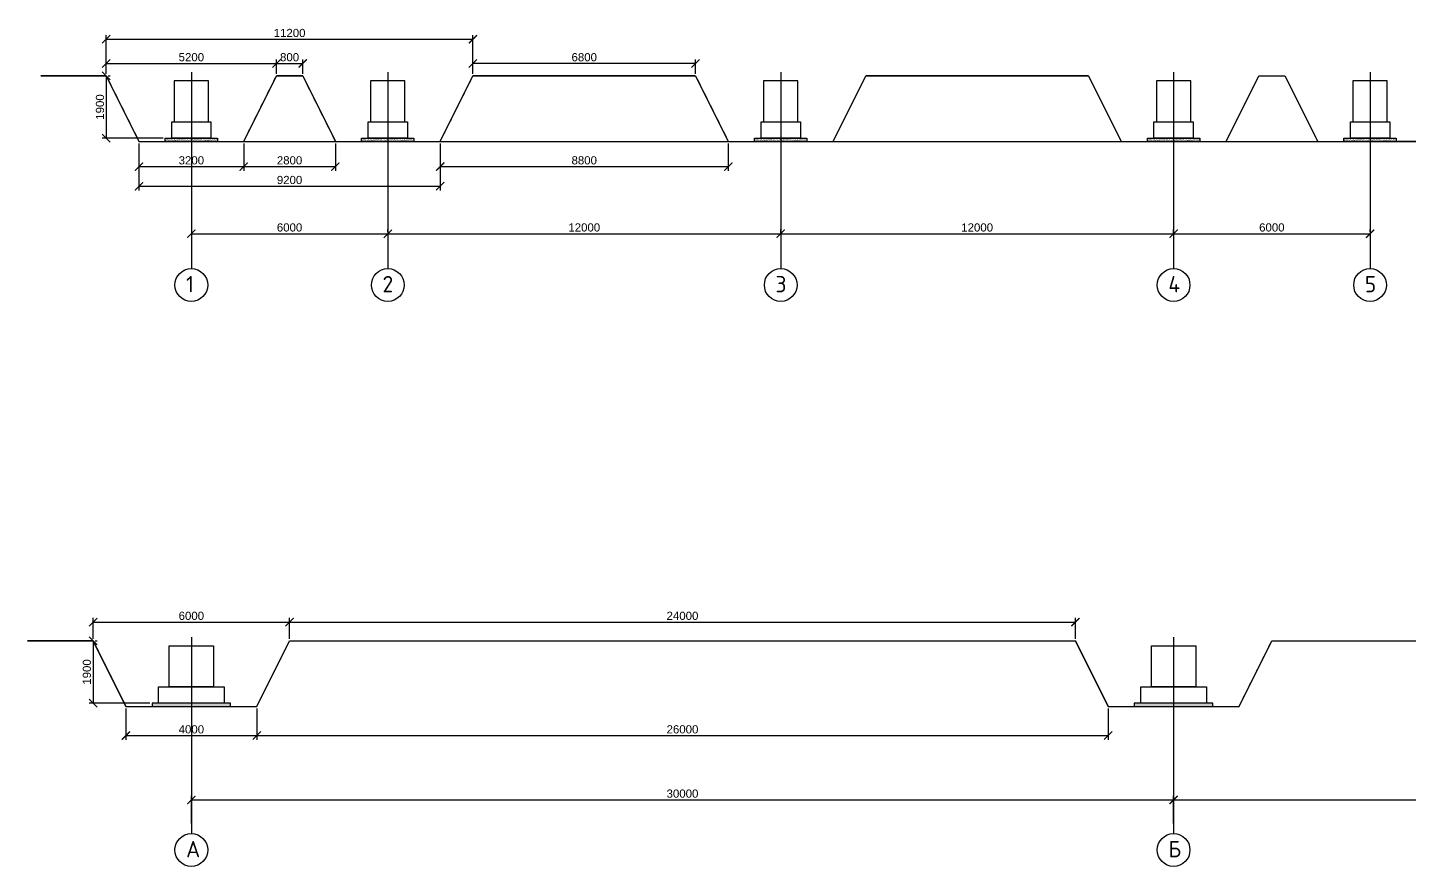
# Model space of a CAD drawing. Header units: millimetres. Extents: x -4490 to 177070, y -6118 to 72944.
# Drawn here: x 107070 to 149270, y 47330 to 72944 of the extents above; entities that cross this region are included whole.
import ezdxf

# ---------------------------------------------------------------- set-up
doc = ezdxf.new("R2010")
doc.units = ezdxf.units.MM
doc.linetypes.add('DASHDOT_axis', pattern=[24, 20, -1.5, 1, -1.5])
doc.layers.add('osi', color=7, linetype='Continuous')
doc.layers.add('земля штрих', color=7, linetype='Continuous')
doc.styles.add('GOST-2.304_Type-B', font='GOST Common.ttf', dxfattribs={"height": 2.5})
doc.styles.add('Аннотативный', font='arial.ttf')
doc.dimstyles.new('ISO-25', dxfattribs={"dimscale": 100, "dimtxt": 2.5, "dimasz": 2.5, "dimexe": 1.25, "dimexo": 0.625, "dimtad": 1, "dimtxsty": 'Аннотативный', "dimcen": 2.5, "dimadec": 0, "dimazin": 0, "dimtfac": 1, "dimtmove": 0, "dimatfit": 3, "dimfxl": 1, "dimarcsym": 0})

# ---------------------------------------------------------------- blocks, each defined once
blk = doc.blocks.new('_ArchTick')
at = {"color": 0, "linetype": 'ByBlock', "const_width": 0.15}
blk.add_lwpolyline([(-0.5, -0.5), (0.5, 0.5)], dxfattribs=at)
blk = doc.blocks.new('*D28')
at = {"layer": 'Defpoints', "color": 0, "transparency": 16777216}
for p in [(110470, 69470), (113670, 69470), (113670, 68700)]:
    blk.add_point(p, dxfattribs=at)
at = {"layer": 'osi', "color": 0, "lineweight": -2, "transparency": 16777216}
for p, q in [((110470, 69408), (110470, 68575)), ((113670, 69408), (113670, 68575)), ((110470, 68700), (113670, 68700))]:
    blk.add_line(p, q, dxfattribs=at)
at = {"layer": 'osi', "color": 0, "lineweight": -2, "transparency": 16777216, "xscale": 250, "yscale": 250, "zscale": 250, "rotation": 180}
blk.add_blockref('_ArchTick', (110470, 68700), dxfattribs=at)
at = {"layer": 'osi', "color": 0, "lineweight": -2, "transparency": 16777216, "xscale": 250, "yscale": 250, "zscale": 250}
blk.add_blockref('_ArchTick', (113670, 68700), dxfattribs=at)
at = {"layer": 'osi', "color": 0, "transparency": 16777216, "insert": (112070, 68890), "char_height": 250, "attachment_point": 5, "style": 'Аннотативный'}
blk.add_mtext('3200', dxfattribs=at)
blk = doc.blocks.new('*D29')
at = {"layer": 'Defpoints', "color": 0, "transparency": 16777216}
for p in [(114670, 71850), (109470, 71470), (114670, 71470)]:
    blk.add_point(p, dxfattribs=at)
at = {"layer": 'osi', "color": 0, "lineweight": -2, "transparency": 16777216}
for p, q in [((109470, 71533), (109470, 71975)), ((109470, 71850), (114670, 71850)), ((114670, 71533), (114670, 71975))]:
    blk.add_line(p, q, dxfattribs=at)
at = {"layer": 'osi', "color": 0, "lineweight": -2, "transparency": 16777216, "xscale": 250, "yscale": 250, "zscale": 250, "rotation": 180}
blk.add_blockref('_ArchTick', (109470, 71850), dxfattribs=at)
at = {"layer": 'osi', "color": 0, "lineweight": -2, "transparency": 16777216, "xscale": 250, "yscale": 250, "zscale": 250}
blk.add_blockref('_ArchTick', (114670, 71850), dxfattribs=at)
at = {"layer": 'osi', "color": 0, "transparency": 16777216, "insert": (112070, 72040), "char_height": 250, "attachment_point": 5, "style": 'Аннотативный'}
blk.add_mtext('5200', dxfattribs=at)
blk = doc.blocks.new('*D30')
at = {"layer": 'Defpoints', "color": 0, "transparency": 16777216}
for p in [(109470, 71470), (109470, 69570), (111270, 69570)]:
    blk.add_point(p, dxfattribs=at)
at = {"layer": 'osi', "color": 0, "lineweight": -2, "transparency": 16777216}
for p, q in [((109470, 71470), (109470, 69570)), ((109532, 71470), (109595, 71470)), ((111207, 69570), (109345, 69570))]:
    blk.add_line(p, q, dxfattribs=at)
at = {"layer": 'osi', "color": 0, "lineweight": -2, "transparency": 16777216, "xscale": 250, "yscale": 250, "zscale": 250}
for p, rotation in [((109470, 71470), 90), ((109470, 69570), 270)]:
    blk.add_blockref('_ArchTick', p, dxfattribs=dict(at, rotation=rotation))
at = {"layer": 'osi', "color": 0, "transparency": 16777216, "insert": (109280, 70520), "char_height": 250, "attachment_point": 5, "rotation": 90, "style": 'Аннотативный'}
blk.add_mtext('1900', dxfattribs=at)
blk = doc.blocks.new('*D31')
at = {"layer": 'Defpoints', "color": 0, "transparency": 16777216}
for p in [(115470, 71850), (114670, 71470), (115470, 71470)]:
    blk.add_point(p, dxfattribs=at)
at = {"layer": 'osi', "color": 0, "lineweight": -2, "transparency": 16777216}
for p, q in [((114670, 71533), (114670, 71975)), ((114670, 71850), (115470, 71850)), ((115470, 71533), (115470, 71975))]:
    blk.add_line(p, q, dxfattribs=at)
at = {"layer": 'osi', "color": 0, "lineweight": -2, "transparency": 16777216, "xscale": 250, "yscale": 250, "zscale": 250, "rotation": 180}
blk.add_blockref('_ArchTick', (114670, 71850), dxfattribs=at)
at = {"layer": 'osi', "color": 0, "lineweight": -2, "transparency": 16777216, "xscale": 250, "yscale": 250, "zscale": 250}
blk.add_blockref('_ArchTick', (115470, 71850), dxfattribs=at)
at = {"layer": 'osi', "color": 0, "transparency": 16777216, "insert": (115070, 72040), "char_height": 250, "attachment_point": 5, "style": 'Аннотативный'}
blk.add_mtext('800', dxfattribs=at)
blk = doc.blocks.new('*D32')
at = {"layer": 'Defpoints', "color": 0, "transparency": 16777216}
for p in [(113670, 69470), (116470, 69470), (116470, 68700)]:
    blk.add_point(p, dxfattribs=at)
at = {"layer": 'osi', "color": 0, "lineweight": -2, "transparency": 16777216}
for p, q in [((113670, 69408), (113670, 68575)), ((116470, 69408), (116470, 68575)), ((113670, 68700), (116470, 68700))]:
    blk.add_line(p, q, dxfattribs=at)
at = {"layer": 'osi', "color": 0, "lineweight": -2, "transparency": 16777216, "xscale": 250, "yscale": 250, "zscale": 250, "rotation": 180}
blk.add_blockref('_ArchTick', (113670, 68700), dxfattribs=at)
at = {"layer": 'osi', "color": 0, "lineweight": -2, "transparency": 16777216, "xscale": 250, "yscale": 250, "zscale": 250}
blk.add_blockref('_ArchTick', (116470, 68700), dxfattribs=at)
at = {"layer": 'osi', "color": 0, "transparency": 16777216, "insert": (115070, 68890), "char_height": 250, "attachment_point": 5, "style": 'Аннотативный'}
blk.add_mtext('2800', dxfattribs=at)
blk = doc.blocks.new('*D33')
at = {"layer": 'Defpoints', "color": 0, "transparency": 16777216}
for p in [(119670, 69470), (128470, 69470), (128470, 68700)]:
    blk.add_point(p, dxfattribs=at)
at = {"layer": 'osi', "color": 0, "lineweight": -2, "transparency": 16777216}
for p, q in [((119670, 69408), (119670, 68575)), ((128470, 69408), (128470, 68575)), ((119670, 68700), (128470, 68700))]:
    blk.add_line(p, q, dxfattribs=at)
at = {"layer": 'osi', "color": 0, "lineweight": -2, "transparency": 16777216, "xscale": 250, "yscale": 250, "zscale": 250, "rotation": 180}
blk.add_blockref('_ArchTick', (119670, 68700), dxfattribs=at)
at = {"layer": 'osi', "color": 0, "lineweight": -2, "transparency": 16777216, "xscale": 250, "yscale": 250, "zscale": 250}
blk.add_blockref('_ArchTick', (128470, 68700), dxfattribs=at)
at = {"layer": 'osi', "color": 0, "transparency": 16777216, "insert": (124070, 68890), "char_height": 250, "attachment_point": 5, "style": 'Аннотативный'}
blk.add_mtext('8800', dxfattribs=at)
blk = doc.blocks.new('*D34')
at = {"layer": 'Defpoints', "color": 0, "transparency": 16777216}
for p in [(120670, 71850), (120670, 71470), (127470, 71470)]:
    blk.add_point(p, dxfattribs=at)
at = {"layer": 'osi', "color": 0, "lineweight": -2, "transparency": 16777216}
for p, q in [((120670, 71533), (120670, 71975)), ((127470, 71850), (120670, 71850)), ((127470, 71533), (127470, 71975))]:
    blk.add_line(p, q, dxfattribs=at)
at = {"layer": 'osi', "color": 0, "lineweight": -2, "transparency": 16777216, "xscale": 250, "yscale": 250, "zscale": 250, "rotation": 180}
blk.add_blockref('_ArchTick', (120670, 71850), dxfattribs=at)
at = {"layer": 'osi', "color": 0, "lineweight": -2, "transparency": 16777216, "xscale": 250, "yscale": 250, "zscale": 250}
blk.add_blockref('_ArchTick', (127470, 71850), dxfattribs=at)
at = {"layer": 'osi', "color": 0, "transparency": 16777216, "insert": (124070, 72040), "char_height": 250, "attachment_point": 5, "style": 'Аннотативный'}
blk.add_mtext('6800', dxfattribs=at)
blk = doc.blocks.new('*D35')
at = {"layer": 'Defpoints', "color": 0, "transparency": 16777216}
for p in [(142070, 49360), (112070, 48580), (142070, 48580)]:
    blk.add_point(p, dxfattribs=at)
at = {"layer": 'osi', "color": 0, "lineweight": -2, "transparency": 16777216}
for p, q in [((112070, 48642), (112070, 49485)), ((142070, 48642), (142070, 49485)), ((112070, 49360), (142070, 49360))]:
    blk.add_line(p, q, dxfattribs=at)
at = {"layer": 'osi', "color": 0, "lineweight": -2, "transparency": 16777216, "xscale": 250, "yscale": 250, "zscale": 250, "rotation": 180}
blk.add_blockref('_ArchTick', (112070, 49360), dxfattribs=at)
at = {"layer": 'osi', "color": 0, "lineweight": -2, "transparency": 16777216, "xscale": 250, "yscale": 250, "zscale": 250}
blk.add_blockref('_ArchTick', (142070, 49360), dxfattribs=at)
at = {"layer": 'osi', "color": 0, "transparency": 16777216, "insert": (127070, 49550), "char_height": 250, "attachment_point": 5, "style": 'Аннотативный'}
blk.add_mtext('30000', dxfattribs=at)
blk = doc.blocks.new('*D36')
at = {"layer": 'Defpoints', "color": 0, "transparency": 16777216}
for p in [(172070, 49360), (142070, 48580), (172070, 48580)]:
    blk.add_point(p, dxfattribs=at)
at = {"layer": 'osi', "color": 0, "lineweight": -2, "transparency": 16777216}
for p, q in [((142070, 48642), (142070, 49485)), ((172070, 48642), (172070, 49485)), ((142070, 49360), (172070, 49360))]:
    blk.add_line(p, q, dxfattribs=at)
at = {"layer": 'osi', "color": 0, "lineweight": -2, "transparency": 16777216, "xscale": 250, "yscale": 250, "zscale": 250, "rotation": 180}
blk.add_blockref('_ArchTick', (142070, 49360), dxfattribs=at)
at = {"layer": 'osi', "color": 0, "lineweight": -2, "transparency": 16777216, "xscale": 250, "yscale": 250, "zscale": 250}
blk.add_blockref('_ArchTick', (172070, 49360), dxfattribs=at)
at = {"layer": 'osi', "color": 0, "transparency": 16777216, "insert": (157070, 49550), "char_height": 250, "attachment_point": 5, "style": 'Аннотативный'}
blk.add_mtext('30000', dxfattribs=at)
blk = doc.blocks.new('*D37')
at = {"layer": 'Defpoints', "color": 0, "transparency": 16777216}
for p in [(115070, 54790), (109070, 54216), (115070, 54216)]:
    blk.add_point(p, dxfattribs=at)
at = {"layer": 'osi', "color": 0, "lineweight": -2, "transparency": 16777216}
for p, q in [((109070, 54279), (109070, 54915)), ((115070, 54279), (115070, 54915)), ((109070, 54790), (115070, 54790))]:
    blk.add_line(p, q, dxfattribs=at)
at = {"layer": 'osi', "color": 0, "lineweight": -2, "transparency": 16777216, "xscale": 250, "yscale": 250, "zscale": 250, "rotation": 180}
blk.add_blockref('_ArchTick', (109070, 54790), dxfattribs=at)
at = {"layer": 'osi', "color": 0, "lineweight": -2, "transparency": 16777216, "xscale": 250, "yscale": 250, "zscale": 250}
blk.add_blockref('_ArchTick', (115070, 54790), dxfattribs=at)
at = {"layer": 'osi', "color": 0, "transparency": 16777216, "insert": (112070, 54980), "char_height": 250, "attachment_point": 5, "style": 'Аннотативный'}
blk.add_mtext('6000', dxfattribs=at)
blk = doc.blocks.new('*D38')
at = {"layer": 'Defpoints', "color": 0, "transparency": 16777216}
for p in [(109070, 54216), (109070, 52316), (110870, 52316)]:
    blk.add_point(p, dxfattribs=at)
at = {"layer": 'osi', "color": 0, "lineweight": -2, "transparency": 16777216}
for p, q in [((109070, 54216), (109070, 52316)), ((109132, 54216), (109195, 54216)), ((110807, 52316), (108945, 52316))]:
    blk.add_line(p, q, dxfattribs=at)
at = {"layer": 'osi', "color": 0, "lineweight": -2, "transparency": 16777216, "xscale": 250, "yscale": 250, "zscale": 250}
for p, rotation in [((109070, 54216), 90), ((109070, 52316), 270)]:
    blk.add_blockref('_ArchTick', p, dxfattribs=dict(at, rotation=rotation))
at = {"layer": 'osi', "color": 0, "transparency": 16777216, "insert": (108880, 53266), "char_height": 250, "attachment_point": 5, "rotation": 90, "style": 'Аннотативный'}
blk.add_mtext('1900', dxfattribs=at)
blk = doc.blocks.new('*D39')
at = {"layer": 'Defpoints', "color": 0, "transparency": 16777216}
for p in [(110070, 52216), (114070, 52216), (114070, 51323)]:
    blk.add_point(p, dxfattribs=at)
at = {"layer": 'osi', "color": 0, "lineweight": -2, "transparency": 16777216}
for p, q in [((110070, 52154), (110070, 51198)), ((114070, 52154), (114070, 51198)), ((110070, 51323), (114070, 51323))]:
    blk.add_line(p, q, dxfattribs=at)
at = {"layer": 'osi', "color": 0, "lineweight": -2, "transparency": 16777216, "xscale": 250, "yscale": 250, "zscale": 250, "rotation": 180}
blk.add_blockref('_ArchTick', (110070, 51323), dxfattribs=at)
at = {"layer": 'osi', "color": 0, "lineweight": -2, "transparency": 16777216, "xscale": 250, "yscale": 250, "zscale": 250}
blk.add_blockref('_ArchTick', (114070, 51323), dxfattribs=at)
at = {"layer": 'osi', "color": 0, "transparency": 16777216, "insert": (112070, 51513), "char_height": 250, "attachment_point": 5, "style": 'Аннотативный'}
blk.add_mtext('4000', dxfattribs=at)
blk = doc.blocks.new('*D40')
at = {"layer": 'Defpoints', "color": 0, "transparency": 16777216}
for p in [(114070, 52216), (140070, 52216), (140070, 51323)]:
    blk.add_point(p, dxfattribs=at)
at = {"layer": 'osi', "color": 0, "lineweight": -2, "transparency": 16777216}
for p, q in [((114070, 52154), (114070, 51198)), ((140070, 52154), (140070, 51198)), ((114070, 51323), (140070, 51323))]:
    blk.add_line(p, q, dxfattribs=at)
at = {"layer": 'osi', "color": 0, "lineweight": -2, "transparency": 16777216, "xscale": 250, "yscale": 250, "zscale": 250, "rotation": 180}
blk.add_blockref('_ArchTick', (114070, 51323), dxfattribs=at)
at = {"layer": 'osi', "color": 0, "lineweight": -2, "transparency": 16777216, "xscale": 250, "yscale": 250, "zscale": 250}
blk.add_blockref('_ArchTick', (140070, 51323), dxfattribs=at)
at = {"layer": 'osi', "color": 0, "transparency": 16777216, "insert": (127070, 51513), "char_height": 250, "attachment_point": 5, "style": 'Аннотативный'}
blk.add_mtext('26000', dxfattribs=at)
blk = doc.blocks.new('*D41')
at = {"layer": 'Defpoints', "color": 0, "transparency": 16777216}
for p in [(139070, 54790), (115070, 54216), (139070, 54216)]:
    blk.add_point(p, dxfattribs=at)
at = {"layer": 'osi', "color": 0, "lineweight": -2, "transparency": 16777216}
for p, q in [((115070, 54279), (115070, 54915)), ((139070, 54279), (139070, 54915)), ((115070, 54790), (139070, 54790))]:
    blk.add_line(p, q, dxfattribs=at)
at = {"layer": 'osi', "color": 0, "lineweight": -2, "transparency": 16777216, "xscale": 250, "yscale": 250, "zscale": 250, "rotation": 180}
blk.add_blockref('_ArchTick', (115070, 54790), dxfattribs=at)
at = {"layer": 'osi', "color": 0, "lineweight": -2, "transparency": 16777216, "xscale": 250, "yscale": 250, "zscale": 250}
blk.add_blockref('_ArchTick', (139070, 54790), dxfattribs=at)
at = {"layer": 'osi', "color": 0, "transparency": 16777216, "insert": (127070, 54980), "char_height": 250, "attachment_point": 5, "style": 'Аннотативный'}
blk.add_mtext('24000', dxfattribs=at)
blk = doc.blocks.new('*D42')
at = {"layer": 'Defpoints', "color": 0, "transparency": 16777216}
for p in [(120670, 72590), (109470, 71470), (120670, 71470)]:
    blk.add_point(p, dxfattribs=at)
at = {"layer": 'osi', "color": 0, "lineweight": -2, "transparency": 16777216}
for p, q in [((109470, 71533), (109470, 72715)), ((109470, 72590), (120670, 72590)), ((120670, 71533), (120670, 72715))]:
    blk.add_line(p, q, dxfattribs=at)
at = {"layer": 'osi', "color": 0, "lineweight": -2, "transparency": 16777216, "xscale": 250, "yscale": 250, "zscale": 250, "rotation": 180}
blk.add_blockref('_ArchTick', (109470, 72590), dxfattribs=at)
at = {"layer": 'osi', "color": 0, "lineweight": -2, "transparency": 16777216, "xscale": 250, "yscale": 250, "zscale": 250}
blk.add_blockref('_ArchTick', (120670, 72590), dxfattribs=at)
at = {"layer": 'osi', "color": 0, "transparency": 16777216, "insert": (115070, 72780), "char_height": 250, "attachment_point": 5, "style": 'Аннотативный'}
blk.add_mtext('11200', dxfattribs=at)
blk = doc.blocks.new('*D58')
at = {"layer": 'Defpoints', "color": 0, "transparency": 16777216}
for p in [(112070, 66940), (118070, 66940), (118070, 66650)]:
    blk.add_point(p, dxfattribs=at)
at = {"layer": 'osi', "color": 0, "lineweight": -2, "transparency": 16777216}
for p, q in [((112070, 66878), (112070, 66525)), ((118070, 66878), (118070, 66525)), ((112070, 66650), (118070, 66650))]:
    blk.add_line(p, q, dxfattribs=at)
at = {"layer": 'osi', "color": 0, "lineweight": -2, "transparency": 16777216, "xscale": 250, "yscale": 250, "zscale": 250, "rotation": 180}
blk.add_blockref('_ArchTick', (112070, 66650), dxfattribs=at)
at = {"layer": 'osi', "color": 0, "lineweight": -2, "transparency": 16777216, "xscale": 250, "yscale": 250, "zscale": 250}
blk.add_blockref('_ArchTick', (118070, 66650), dxfattribs=at)
at = {"layer": 'osi', "color": 0, "transparency": 16777216, "insert": (115070, 66840), "char_height": 250, "attachment_point": 5, "style": 'Аннотативный'}
blk.add_mtext('6000', dxfattribs=at)
blk = doc.blocks.new('*D59')
at = {"layer": 'Defpoints', "color": 0, "transparency": 16777216}
for p in [(118070, 66650), (130070, 66650), (130070, 66650)]:
    blk.add_point(p, dxfattribs=at)
at = {"layer": 'osi', "color": 0, "lineweight": -2, "transparency": 16777216}
for p, q in [((118070, 66712), (118070, 66775)), ((130070, 66712), (130070, 66775)), ((118070, 66650), (130070, 66650))]:
    blk.add_line(p, q, dxfattribs=at)
at = {"layer": 'osi', "color": 0, "lineweight": -2, "transparency": 16777216, "xscale": 250, "yscale": 250, "zscale": 250, "rotation": 180}
blk.add_blockref('_ArchTick', (118070, 66650), dxfattribs=at)
at = {"layer": 'osi', "color": 0, "lineweight": -2, "transparency": 16777216, "xscale": 250, "yscale": 250, "zscale": 250}
blk.add_blockref('_ArchTick', (130070, 66650), dxfattribs=at)
at = {"layer": 'osi', "color": 0, "transparency": 16777216, "insert": (124070, 66840), "char_height": 250, "attachment_point": 5, "style": 'Аннотативный'}
blk.add_mtext('12000', dxfattribs=at)
blk = doc.blocks.new('*D60')
at = {"layer": 'Defpoints', "color": 0, "transparency": 16777216}
for p in [(130070, 66556), (142070, 66650), (142070, 66556)]:
    blk.add_point(p, dxfattribs=at)
at = {"layer": 'osi', "color": 0, "lineweight": -2, "transparency": 16777216}
for p, q in [((130070, 66619), (130070, 66775)), ((142070, 66619), (142070, 66775)), ((130070, 66650), (142070, 66650))]:
    blk.add_line(p, q, dxfattribs=at)
at = {"layer": 'osi', "color": 0, "lineweight": -2, "transparency": 16777216, "xscale": 250, "yscale": 250, "zscale": 250, "rotation": 180}
blk.add_blockref('_ArchTick', (130070, 66650), dxfattribs=at)
at = {"layer": 'osi', "color": 0, "lineweight": -2, "transparency": 16777216, "xscale": 250, "yscale": 250, "zscale": 250}
blk.add_blockref('_ArchTick', (142070, 66650), dxfattribs=at)
at = {"layer": 'osi', "color": 0, "transparency": 16777216, "insert": (136070, 66840), "char_height": 250, "attachment_point": 5, "style": 'Аннотативный'}
blk.add_mtext('12000', dxfattribs=at)
blk = doc.blocks.new('*D61')
at = {"layer": 'Defpoints', "color": 0, "transparency": 16777216}
for p in [(142070, 66650), (148070, 66650), (148070, 66650)]:
    blk.add_point(p, dxfattribs=at)
at = {"layer": 'osi', "color": 0, "lineweight": -2, "transparency": 16777216}
for p, q in [((142070, 66712), (142070, 66775)), ((148070, 66712), (148070, 66775)), ((142070, 66650), (148070, 66650))]:
    blk.add_line(p, q, dxfattribs=at)
at = {"layer": 'osi', "color": 0, "lineweight": -2, "transparency": 16777216, "xscale": 250, "yscale": 250, "zscale": 250, "rotation": 180}
blk.add_blockref('_ArchTick', (142070, 66650), dxfattribs=at)
at = {"layer": 'osi', "color": 0, "lineweight": -2, "transparency": 16777216, "xscale": 250, "yscale": 250, "zscale": 250}
blk.add_blockref('_ArchTick', (148070, 66650), dxfattribs=at)
at = {"layer": 'osi', "color": 0, "transparency": 16777216, "insert": (145070, 66840), "char_height": 250, "attachment_point": 5, "style": 'Аннотативный'}
blk.add_mtext('6000', dxfattribs=at)
blk = doc.blocks.new('*D62')
at = {"layer": 'Defpoints', "color": 0, "transparency": 16777216}
for p in [(110470, 69470), (119670, 69470), (119670, 68100)]:
    blk.add_point(p, dxfattribs=at)
at = {"layer": 'osi', "color": 0, "lineweight": -2, "transparency": 16777216}
for p, q in [((110470, 69408), (110470, 67975)), ((119670, 69408), (119670, 67975)), ((110470, 68100), (119670, 68100))]:
    blk.add_line(p, q, dxfattribs=at)
at = {"layer": 'osi', "color": 0, "lineweight": -2, "transparency": 16777216, "xscale": 250, "yscale": 250, "zscale": 250, "rotation": 180}
blk.add_blockref('_ArchTick', (110470, 68100), dxfattribs=at)
at = {"layer": 'osi', "color": 0, "lineweight": -2, "transparency": 16777216, "xscale": 250, "yscale": 250, "zscale": 250}
blk.add_blockref('_ArchTick', (119670, 68100), dxfattribs=at)
at = {"layer": 'osi', "color": 0, "transparency": 16777216, "insert": (115070, 68290), "char_height": 250, "attachment_point": 5, "style": 'Аннотативный'}
blk.add_mtext('9200', dxfattribs=at)

msp = doc.modelspace()

# ---------------------------------------------------------------- hatches: boundary and pattern name
at = {"ltscale": 100}
h = msp.add_hatch(dxfattribs=at)
h.set_pattern_fill('AR-SAND', color=256)
h.set_pattern_definition([(37.5, (45600, 29710), (-1.600031, 48.941324), [0, -38.608, 0, -43.18, 0, -41.275]), (7.5, (45600, 29710), (44.95233, 71.68251), [0, -20.828, 0, -34.798, 0, -13.335]), (327.5, (45568.76, 29710), (79.099237, 0.143718), [0, -12.7, 0, -45.72, 0, -59.69]), (317.5, (45568.76, 29710), (76.355645, 22.29293), [0, -6.35, 0, -29.972, 0, -34.29])])
h.paths.add_polyline_path([(112070, 69570), (111470, 69570), (111270, 69570), (111270, 69470), (112070, 69470)])
h.paths.add_polyline_path([(112870, 69570), (112070, 69570), (112070, 69470), (112870, 69470)])
h = msp.add_hatch(dxfattribs=at)
h.set_pattern_fill('AR-SAND', color=256)
h.set_pattern_definition([(37.5, (51600, 29710), (-1.600031, 48.941324), [0, -38.608, 0, -43.18, 0, -41.275]), (7.5, (51600, 29710), (44.95233, 71.68251), [0, -20.828, 0, -34.798, 0, -13.335]), (327.5, (51568.76, 29710), (79.099237, 0.143718), [0, -12.7, 0, -45.72, 0, -59.69]), (317.5, (51568.76, 29710), (76.355645, 22.29293), [0, -6.35, 0, -29.972, 0, -34.29])])
h.paths.add_polyline_path([(118070, 69570), (117470, 69570), (117270, 69570), (117270, 69470), (118070, 69470)])
h.paths.add_polyline_path([(118870, 69570), (118070, 69570), (118070, 69470), (118870, 69470)])
h = msp.add_hatch(dxfattribs=at)
h.set_pattern_fill('AR-SAND', color=256)
h.set_pattern_definition([(37.5, (63600, 29710), (-1.600031, 48.941324), [0, -38.608, 0, -43.18, 0, -41.275]), (7.5, (63600, 29710), (44.95233, 71.68251), [0, -20.828, 0, -34.798, 0, -13.335]), (327.5, (63568.76, 29710), (79.099237, 0.143718), [0, -12.7, 0, -45.72, 0, -59.69]), (317.5, (63568.76, 29710), (76.355645, 22.29293), [0, -6.35, 0, -29.972, 0, -34.29])])
h.paths.add_polyline_path([(130070, 69570), (129470, 69570), (129270, 69570), (129270, 69470), (130070, 69470)])
h.paths.add_polyline_path([(130870, 69570), (130070, 69570), (130070, 69470), (130870, 69470)])
h = msp.add_hatch(dxfattribs=at)
h.set_pattern_fill('AR-SAND', color=256)
h.set_pattern_definition([(37.5, (75600, 29710), (-1.600031, 48.941324), [0, -38.608, 0, -43.18, 0, -41.275]), (7.5, (75600, 29710), (44.95233, 71.68251), [0, -20.828, 0, -34.798, 0, -13.335]), (327.5, (75568.76, 29710), (79.099237, 0.143718), [0, -12.7, 0, -45.72, 0, -59.69]), (317.5, (75568.76, 29710), (76.355645, 22.29293), [0, -6.35, 0, -29.972, 0, -34.29])])
h.paths.add_polyline_path([(142070, 69570), (141470, 69570), (141270, 69570), (141270, 69470), (142070, 69470)])
h.paths.add_polyline_path([(142870, 69570), (142070, 69570), (142070, 69470), (142870, 69470)])
h = msp.add_hatch(dxfattribs=at)
h.set_pattern_fill('AR-SAND', color=256)
h.set_pattern_definition([(37.5, (81600, 29710), (-1.600031, 48.941324), [0, -38.608, 0, -43.18, 0, -41.275]), (7.5, (81600, 29710), (44.95233, 71.68251), [0, -20.828, 0, -34.798, 0, -13.335]), (327.5, (81568.76, 29710), (79.099237, 0.143718), [0, -12.7, 0, -45.72, 0, -59.69]), (317.5, (81568.76, 29710), (76.355645, 22.29293), [0, -6.35, 0, -29.972, 0, -34.29])])
h.paths.add_polyline_path([(148070, 69570), (147470, 69570), (147270, 69570), (147270, 69470), (148070, 69470)])
h.paths.add_polyline_path([(148870, 69570), (148070, 69570), (148070, 69470), (148870, 69470)])
h = msp.add_hatch(dxfattribs=at)
h.set_pattern_fill('AR-SAND', color=256)
h.set_pattern_definition([(37.5, (25600, 12556.16), (-1.600031, 48.941324), [0, -38.608, 0, -43.18, 0, -41.275]), (7.5, (25600, 12556.16), (44.95233, 71.68251), [0, -20.828, 0, -34.798, 0, -13.335]), (327.5, (25568.76, 12556.16), (79.099237, 0.143718), [0, -12.7, 0, -45.72, 0, -59.69]), (317.5, (25568.76, 12556.16), (76.355645, 22.29293), [0, -6.35, 0, -29.972, 0, -34.29])])
h.paths.add_polyline_path([(113270, 52316.158), (112070, 52316.158), (112070, 52216.158), (113270, 52216.158)])
h.paths.add_polyline_path([(112070, 52316.158), (110870, 52316.158), (110870, 52216.158), (112070, 52216.158)])
h = msp.add_hatch(dxfattribs=at)
h.set_pattern_fill('AR-SAND', color=256)
h.set_pattern_definition([(37.5, (55600, 12556.16), (-1.600031, 48.941324), [0, -38.608, 0, -43.18, 0, -41.275]), (7.5, (55600, 12556.16), (44.95233, 71.68251), [0, -20.828, 0, -34.798, 0, -13.335]), (327.5, (55568.76, 12556.16), (79.099237, 0.143718), [0, -12.7, 0, -45.72, 0, -59.69]), (317.5, (55568.76, 12556.16), (76.355645, 22.29293), [0, -6.35, 0, -29.972, 0, -34.29])])
h.paths.add_polyline_path([(143270, 52316.158), (142070, 52316.158), (142070, 52216.158), (143270, 52216.158)])
h.paths.add_polyline_path([(142070, 52316.158), (140870, 52316.158), (140870, 52216.158), (142070, 52216.158)])

# ---------------------------------------------------------------- linework, layer by layer
for p, q in [((109470, 71470), (107470, 71470)), ((109470, 71470), (110470, 69470)), ((113670, 69470), (114670, 71470)), ((115470, 71470), (114670, 71470)), ((115470, 71470), (116470, 69470)), ((119670, 69470), (120670, 71470)), ((127470, 71470), (120670, 71470)), ((127470, 71470), (128470, 69470)), ((131670, 69470), (132670, 71470)), ((139470, 71470), (132670, 71470)), ((139470, 71470), (140470, 69470)), ((143670, 69470), (144670, 71470)), ((144670, 71470), (145470, 71470)), ((145470, 71470), (146470, 69470)), ((110470, 69470), (111270, 69470)), ((112870, 69470), (117270, 69470)), ((118870, 69470), (129270, 69470)), ((130870, 69470), (141270, 69470)), ((142870, 69470), (147270, 69470)), ((149670, 69470), (148870, 69470))]:
    msp.add_line(p, q, dxfattribs=at)
for p, q in [((109070, 54216.158), (107070, 54216.158)), ((110070, 52216.158), (109070, 54216.158)), ((114070, 52216.158), (115070, 54216.158)), ((115070, 54216.158), (139070, 54216.158)), ((140070, 52216.158), (139070, 54216.158)), ((144070, 52216.158), (145070, 54216.158)), ((145070, 54216.158), (169070, 54216.158)), ((110070, 52216.158), (114070, 52216.158)), ((140070, 52216.158), (144070, 52216.158))]:
    msp.add_line(p, q)
for points in [[(111545, 70070), (112595, 70070), (112595, 71320), (111545, 71320)], [(117545, 70070), (118595, 70070), (118595, 71320), (117545, 71320)], [(129545, 70070), (130595, 70070), (130595, 71320), (129545, 71320)], [(141545, 70070), (142595, 70070), (142595, 71320), (141545, 71320)], [(147545, 70070), (148595, 70070), (148595, 71320), (147545, 71320)], [(111470, 70070), (112670, 70070), (112670, 69570), (111470, 69570)], [(117470, 70070), (118670, 70070), (118670, 69570), (117470, 69570)], [(129470, 70070), (130670, 70070), (130670, 69570), (129470, 69570)], [(141470, 70070), (142670, 70070), (142670, 69570), (141470, 69570)], [(147470, 70070), (148670, 70070), (148670, 69570), (147470, 69570)], [(111270, 69570), (112870, 69570), (112870, 69470), (111270, 69470)], [(117270, 69570), (118870, 69570), (118870, 69470), (117270, 69470)], [(129270, 69570), (130870, 69570), (130870, 69470), (129270, 69470)], [(141270, 69570), (142870, 69570), (142870, 69470), (141270, 69470)], [(147270, 69570), (148870, 69570), (148870, 69470), (147270, 69470)], [(111395, 54066.158), (112745, 54066.158), (112745, 52816.158), (111395, 52816.158)], [(141395, 54066.158), (142745, 54066.158), (142745, 52816.158), (141395, 52816.158)], [(111070, 52816.158), (113070, 52816.158), (113070, 52316.158), (111070, 52316.158)], [(141070, 52816.158), (143070, 52816.158), (143070, 52316.158), (141070, 52316.158)], [(110870, 52216.158), (113270, 52216.158), (113270, 52316.158), (110870, 52316.158)], [(140870, 52216.158), (143270, 52216.158), (143270, 52316.158), (140870, 52316.158)]]:
    msp.add_lwpolyline(points, close=True)
msp.add_lwpolyline([(107070, 54216.158), (109070, 54216.158), (110070, 52216.158), (114070, 52216.158), (115070, 54216.158), (139070, 54216.158), (140070, 52216.158), (144070, 52216.158), (145070, 54216.158), (169070, 54216.158), (170070, 52216.158), (174070, 52216.158), (175070, 54216.158), (177070, 54216.158)])
at = {"layer": 'osi', "linetype": 'DASHDOT_axis'}
for p, q in [((112070, 71580), (112070, 65583.75)), ((118070, 71580), (118070, 65583.75)), ((130070, 71580), (130070, 65583.75)), ((142070, 71580), (142070, 65583.75)), ((148070, 71580), (148070, 65583.75)), ((112070, 54326.158), (112070, 48329.908)), ((142070, 54326.158), (142070, 48329.908))]:
    msp.add_line(p, q, dxfattribs=at)
for points in [[(107470, 71470), (109470, 71470), (110470, 69470), (113670, 69470), (114670, 71470), (115470, 71470), (116470, 69470), (119670, 69470), (120670, 71470), (127470, 71470), (128470, 69470), (129270, 69470)], [(107070, 54216.158), (109070, 54216.158), (110070, 52216.158), (114070, 52216.158), (115070, 54216.158), (139070, 54216.158), (140070, 52216.158), (144070, 52216.158), (145070, 54216.158), (169070, 54216.158)]]:
    msp.add_lwpolyline(points, dxfattribs=at)
at = {"layer": 'osi'}
for centre in [(112070, 65083.75), (118070, 65083.75), (130070, 65083.75), (142070, 65083.75), (148070, 65083.75), (112070, 47829.908), (142070, 47829.908)]:
    msp.add_circle(centre, 500, dxfattribs=at)
at = {"layer": 'земля штрих'}
msp.add_lwpolyline([(107470, 71470), (109470, 71470), (110470, 69470), (113670, 69470), (114670, 71470), (115470, 71470), (116470, 69470), (119670, 69470), (120670, 71470), (127470, 71470), (128470, 69470), (131670, 69470), (132670, 71470), (139470, 71470), (140470, 69470), (143670, 69470), (144670, 71470), (145470, 71470), (146470, 69470), (149670, 69470), (150670, 71470), (152670, 71470)], dxfattribs=at)

# ---------------------------------------------------------------- texts
at = {"layer": 'osi', "linetype": 'DASHDOT_axis', "style": 'GOST-2.304_Type-B'}
for s, p in [('1', (111910, 64860.849)), ('2', (117910, 64860.849)), ('3', (129910, 64860.849)), ('4', (141910, 64860.849)), ('5', (147910, 64860.849)), ('А', (111910, 47607.007)), ('Б', (141910, 47607.007))]:
    msp.add_text(s, height=500, dxfattribs=at).set_placement(p)

# ---------------------------------------------------------------- dimensions: what is measured, and where the dimension line sits
at = {"layer": 'osi'}
for base, p1, p2, picture, middle in [((120670, 72590), (109470, 71470), (120670, 71470), '*D42', (115070, 72780.143)), ((114670, 71850), (109470, 71470), (114670, 71470), '*D29', (112070, 72040.143)), ((115470, 71850), (114670, 71470), (115470, 71470), '*D31', (115070, 72040.143)), ((120670, 71850), (127470, 71470), (120670, 71470), '*D34', (124070, 72040.143)), ((113670, 68700), (110470, 69470), (113670, 69470), '*D28', (112070, 68890.229)), ((119670, 68100), (110470, 69470), (119670, 69470), '*D62', (115070, 68290.143)), ((116470, 68700), (113670, 69470), (116470, 69470), '*D32', (115070, 68890.143)), ((128470, 68700), (119670, 69470), (128470, 69470), '*D33', (124070, 68890.143)), ((118070, 66650), (112070, 66940), (118070, 66940), '*D58', (115070, 66840.143)), ((130070, 66650), (118070, 66650), (130070, 66650), '*D59', (124070, 66840.143)), ((142070, 66650), (130070, 66556.25), (142070, 66556.25), '*D60', (136070, 66840.143)), ((148070, 66650), (142070, 66650), (148070, 66650), '*D61', (145070, 66840.143)), ((115070, 54790), (109070, 54216.158), (115070, 54216.158), '*D37', (112070, 54980.143)), ((139070, 54790), (115070, 54216.158), (139070, 54216.158), '*D41', (127070, 54980.143)), ((114070, 51323.079), (110070, 52216.158), (114070, 52216.158), '*D39', (112070, 51513.222)), ((140070, 51323.079), (114070, 52216.158), (140070, 52216.158), '*D40', (127070, 51513.222)), ((142070, 49360), (112070, 48580), (142070, 48580), '*D35', (127070, 49550.229)), ((172070, 49360), (142070, 48580), (172070, 48580), '*D36', (157070, 49550.229))]:
    dim = msp.add_linear_dim(base=base, p1=p1, p2=p2, dimstyle='ISO-25', override={"dimblk1": 'ArchTick', "dimblk2": 'ArchTick', "dimsah": 1}, dxfattribs=at)
    dim.commit()
    dim.dimension.update_dxf_attribs({"geometry": picture, "text_midpoint": middle})
for base, p1, p2, picture, middle in [((109470, 69570), (109470, 71470), (111270, 69570), '*D30', (109279.857, 70520)), ((109070, 52316.158), (109070, 54216.158), (110870, 52316.158), '*D38', (108879.857, 53266.158))]:
    dim = msp.add_linear_dim(base=base, p1=p1, p2=p2, angle=90, dimstyle='ISO-25', override={"dimblk1": 'ArchTick', "dimblk2": 'ArchTick', "dimsah": 1}, dxfattribs=at)
    dim.commit()
    dim.dimension.update_dxf_attribs({"geometry": picture, "text_midpoint": middle})

doc.saveas('drawing.dxf')
